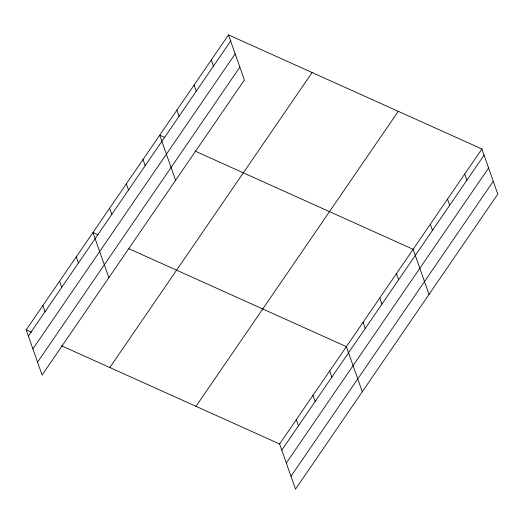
<?xml version="1.0" encoding="UTF-8"?>
<svg xmlns="http://www.w3.org/2000/svg" width="524" height="524" viewBox="0 0 524 524"><rect width="100%" height="100%" fill="white"/><g stroke="black" fill="none" stroke-linecap="round" stroke-linejoin="round"><path stroke-width="0.79" d="M228.484 34.879L244.381 80.015L42.097 375.014L26.2 329.878L228.484 34.879L481.903 148.986L497.8 194.122L295.516 489.121L279.62 443.985L61.413 345.729M28.368 336.028L230.645 41.029M32.894 348.892L235.178 53.893M37.564 362.149L239.848 67.151M109.83 367.534L312.114 72.535M195.996 406.329L398.273 111.33M279.62 443.985L481.903 148.986M281.788 450.136L484.071 155.137M286.32 463L488.604 168.001M290.99 476.257L493.267 181.258M164.844 137.491L159.709 135.179L175.599 180.315M194.921 151.03L413.128 249.286L429.025 294.423M98.086 234.837L92.951 232.525L108.848 277.668M128.897 248.71L346.377 346.633L362.274 391.775M26.2 329.878L31.335 332.19M464.709 174.06L466.877 180.21M447.516 199.133L449.684 205.29M430.322 224.213L432.49 230.363M396.439 273.62L398.607 279.777M379.749 297.959L381.917 304.11M363.066 322.299L365.228 328.45M329.688 370.972L331.856 377.123M211.29 59.952L213.451 66.103M312.998 395.306L315.166 401.463M194.096 85.026L196.258 91.176M296.309 419.645L298.477 425.796M176.902 110.099L179.064 116.256M143.019 159.512L145.187 165.669M126.33 183.852L128.498 190.002M109.64 208.185L111.808 214.342M76.262 256.865L78.43 263.015M59.579 281.198L61.74 287.355M42.889 305.538L45.057 311.688"/></g></svg>
